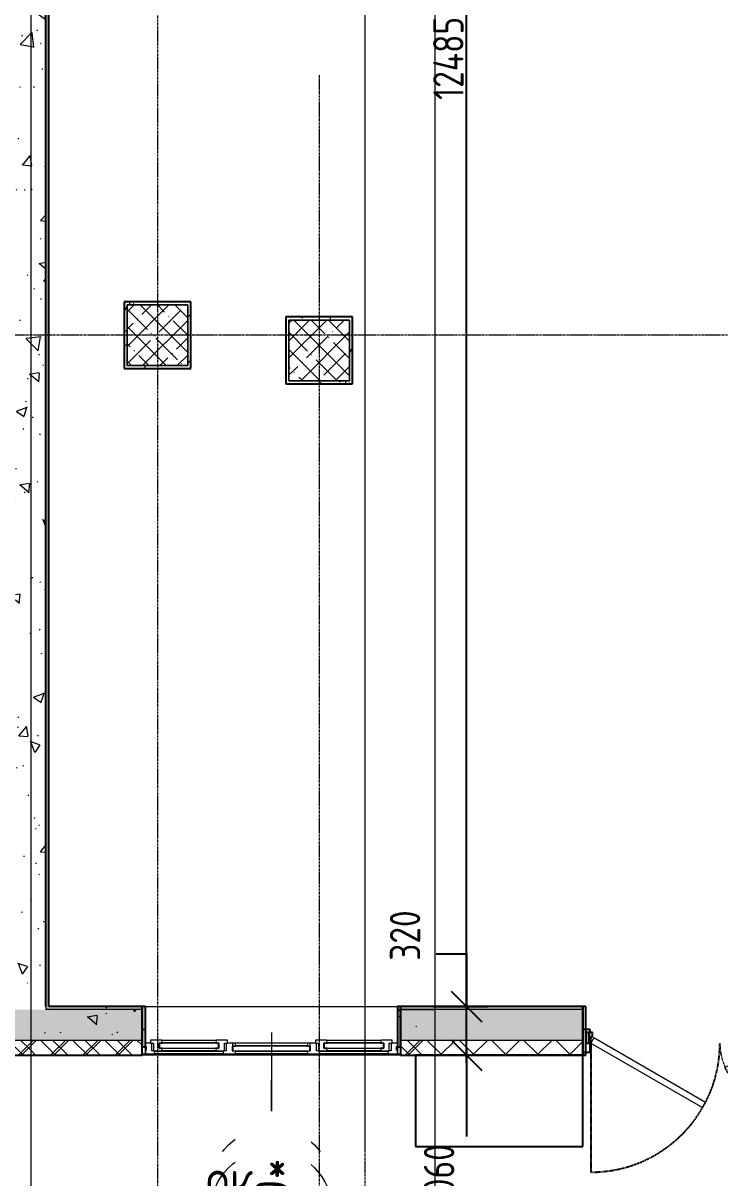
# Model space of a CAD drawing. Header units: millimetres. Extents: x -11854 to 4360091, y -19344 to 4989148.
# Drawn here: x 21793 to 26381, y 1115 to 8717 of the extents above; entities that cross this region are included whole.
import ezdxf

# ---------------------------------------------------------------- set-up
doc = ezdxf.new("R2010")
doc.units = ezdxf.units.MM
doc.linetypes.add('Линия сетки', pattern=[22.225, 12.7, -3.175, 3.175, -3.175])
doc.linetypes.add('Штрих', pattern=[6.35, 3.175, -3.175])
doc.layers.get('0').update_dxf_attribs({"color": 254})
doc.layers.get('Defpoints').update_dxf_attribs({"color": 254})
for name, color, linetype, lineweight in [('A-ANNO-DIMS', 254, 'Continuous', 9), ('A-DETL', 254, 'Continuous', 9), ('A-DOOR', 254, 'Continuous', 9), ('A-DOOR-FRAM', 254, 'Continuous', 18), ('A-GLAZ', 254, 'Continuous', 9), ('A-GLAZ-CWMG', 254, 'Continuous', 9), ('A-GLAZ-IDEN', 254, 'Continuous', 9), ('A-WALL', 254, 'Continuous', 9), ('S-GRID', 254, 'Continuous', 9)]:
    doc.layers.add(name, color=color, linetype=linetype, lineweight=lineweight)
doc.layers.add('кр', color=1, linetype='Continuous')
doc.styles.add('ISOCPEUR', font='isocpeur.ttf', dxfattribs={"width": 0.8, "height": 200})
doc.styles.add('ISOCPEUR_1', font='isocpeur.ttf', dxfattribs={"width": 0.8, "height": 250})
doc.dimstyles.new('2_0_мм_ISOCPEUR', dxfattribs={"dimscale": 304.8, "dimtxt": 199.196235, "dimasz": 0.656168, "dimexe": 0.459318, "dimexo": 0.625, "dimgap": 0.065617, "dimtad": 1, "dimdec": 0, "dimtxsty": 'ISOCPEUR', "dimblk1": 'OBLIQUE', "dimblk2": 'OBLIQUE', "dimsah": 1, "dimcen": 2.5, "dimdle": 0.164042, "dimazin": 3, "dimtfac": 1, "dimtix": 1, "dimtmove": 0, "dimatfit": 3, "dimfxl": 0.787402, "dimfxlon": 1, "dimtvp": 1, "dimarcsym": 2})
doc.dimstyles.new('2_0_мм_ISOCPEUR_1', dxfattribs={"dimscale": 304.8, "dimtxt": 199.196235, "dimasz": 0.656168, "dimexe": 0.459318, "dimexo": 0.625, "dimgap": 0.065617, "dimtad": 1, "dimdec": 0, "dimtxsty": 'ISOCPEUR', "dimblk1": 'OBLIQUE', "dimblk2": 'OBLIQUE', "dimsah": 1, "dimcen": 2.5, "dimdle": 0.164042, "dimazin": 3, "dimtfac": 1, "dimtix": 1, "dimtmove": 1, "dimatfit": 3, "dimfxl": 0.787402, "dimfxlon": 1, "dimtvp": 1, "dimarcsym": 2})
pattern_1 = [(50, (542041.7, 20914.14), (728.7365, -63.7558), [76.2, -838.2]), (355, (542041.7, 20914.14), (-140.9716, 764.2276), [60.96, -670.56]), (100.451, (542102.4, 20908.8), (587.77, 700.46675), [64.76, -712.36]), (46.184, (542041.7, 21117.3), (1084.3162, -168.171), [114.3, -1257.3]), (96.636, (542132, 21103.3), (949.61, 989.7098), [97.14, -1068.54]), (351.184, (542041.7, 21117.3), (949.6206, 989.7012), [91.44, -1005.84]), (21, (542143.3, 21066.54), (606.4579, -409.06057), [76.2, -838.2]), (326, (542143.3, 21066.54), (247.2083, 736.7529), [60.96, -670.56]), (71.451, (542193.8, 21032.46), (853.66825, 327.6855), [64.76, -712.36]), (37.5, (542041.67, 20914.14), (12.35469, 338.22012), [6.706, -655.726, 6.706, -674.014, -673.1]), (37.5, (542041.67, 20914.14), (12.35469, 338.22012), [-1343.152, 6.706, -666.394]), (7.5, (542041.67, 20914.14), (267.27887, 400.72213), [6.706, -381.406, 6.706, -640.486, -256.54]), (7.5, (542041.67, 20914.14), (267.27887, 400.72213), [-1035.304, 6.706, -249.834]), (327.5, (541815.1, 20914.14), (542.36333, -22.91534), [6.706, -247.294, 6.706, -785.774, -1051.56]), (327.5, (541815.1, 20914.14), (542.36333, -22.91534), [-1046.48, 6.706, -1044.854]), (317.5, (541713.5, 20914.14), (592.51696, 101.7071), [6.706, -323.494, 6.706, -519.582, -746.76]), (317.5, (541713.5, 20914.14), (592.51696, 101.7071), [-856.488, 6.706, -740.054])]
pattern_2 = [(45, (542041.67, 20914.14), (-114.049253, 114.049253), []), (45, (542155.72, 20914.14), (-114.049253, 114.049253), [201.613, -40.323, 3.353, -36.97])]
pattern_3 = [(45, (542041.67, 20914.14), (-106.066017, 106.066017), []), (135, (542041.67, 20914.14), (-106.066017, -106.066017), [])]
pattern_4 = [(0, (542041.67, 20914.14), (406.4, 101.6), [33.528, -271.272, 33.528, -271.272, -1625.6]), (0, (542041.67, 20914.14), (406.4, 101.6), [-609.6, 33.528, -576.072, 33.528, -271.272, -711.2]), (0, (542041.67, 20914.14), (406.4, 101.6), [-1524, 33.528, -169.672, 33.528, -474.472]), (120, (542194.07, 20964.94), (-291.188181, 301.152724), [33.528, -271.272, 33.528, -1896.872]), (120, (542194.07, 20964.94), (-291.188181, 301.152724), [-338.328, -271.272, 33.528, -576.072, -1016]), (120, (542194.07, 20964.94), (-291.188181, 301.152724), [-1219.2, 33.528, -271.272, 33.528, -677.672]), (120, (542194.07, 20964.94), (-291.188181, 301.152724), [-1557.528, -169.672, 33.528, -474.472]), (240, (542244.87, 21168.14), (-115.211819, -402.752724), [33.528, -271.272, 33.528, -1896.872]), (240, (542244.87, 21168.14), (-115.211819, -402.752724), [-338.328, -271.272, 33.528, -576.072, -1016]), (240, (542244.87, 21168.14), (-115.211819, -402.752724), [-1219.2, 33.528, -271.272, 33.528, -677.672]), (240, (542244.87, 21168.14), (-115.211819, -402.752724), [-1557.528, -169.672, 33.528, -474.472])]
pattern_5 = [(140, (23409.34, 513535.3), (63.7558, 728.7365), [76.2, -838.2]), (85, (23409.34, 513535.3), (-764.2276, -140.9716), [60.96, -670.56]), (190.451, (23414.65, 513596.05), (-700.46675, 587.77), [64.76, -712.36]), (136.184, (23206.1, 513535.3), (168.171, 1084.3162), [114.3, -1257.3]), (186.636, (23220.2, 513625.7), (-989.7098, 949.61), [97.14, -1068.54]), (81.184, (23206.1, 513535.3), (-989.7012, 949.6206), [91.44, -1005.84]), (111, (23256.94, 513636.9), (409.0606, 606.4579), [76.2, -838.2]), (56, (23256.94, 513636.9), (-736.7529, 247.2083), [60.96, -670.56]), (161.451, (23291, 513687.46), (-327.6855, 853.66825), [64.76, -712.36]), (127.5, (23409.34, 513535.32), (-338.22012, 12.3547), [6.706, -655.726, 6.706, -674.014, -673.1]), (127.5, (23409.34, 513535.32), (-338.22012, 12.3547), [-1343.152, 6.706, -666.394]), (97.5, (23409.34, 513535.32), (-400.72213, 267.27887), [6.706, -381.406, 6.706, -640.486, -256.54]), (97.5, (23409.34, 513535.32), (-400.72213, 267.27887), [-1035.304, 6.706, -249.834]), (57.5, (23409.34, 513308.76), (22.91534, 542.36333), [6.706, -247.294, 6.706, -1837.334]), (57.5, (23409.34, 513308.76), (22.91534, 542.36333), [-260.706, -785.774, 6.706, -1044.854]), (47.5, (23409.34, 513207.16), (-101.7071, 592.51696), [6.706, -323.494, 6.706, -1266.342]), (47.5, (23409.34, 513207.16), (-101.7071, 592.51696), [-336.906, -519.582, 6.706, -740.054])]
pattern_6 = [(135, (23409.34, 513535.32), (-114.049253, -114.049253), []), (135, (23409.34, 513649.37), (-114.049253, -114.049253), [201.612, -40.322, 3.353, -36.97])]
pattern_7 = [(135, (23409.34, 513535.32), (-106.066017, -106.066017), []), (225, (23409.34, 513535.32), (106.066017, -106.066017), [])]
pattern_8 = [(90, (23409.34, 513535.32), (-101.6, 406.4), [33.528, -271.272, 33.528, -271.272, -1625.6]), (90, (23409.34, 513535.32), (-101.6, 406.4), [-609.6, 33.528, -576.072, 33.528, -271.272, -711.2]), (90, (23409.34, 513535.32), (-101.6, 406.4), [-1524, 33.528, -169.672, 33.528, -474.472]), (210, (23358.54, 513687.72), (-301.152724, -291.188181), [33.528, -271.272, 33.528, -1896.872]), (210, (23358.54, 513687.72), (-301.152724, -291.188181), [-338.328, -271.272, 33.528, -576.072, -1016]), (210, (23358.54, 513687.72), (-301.152724, -291.188181), [-1219.2, 33.528, -271.272, 33.528, -677.672]), (210, (23358.54, 513687.72), (-301.152724, -291.188181), [-1557.528, -169.672, 33.528, -474.472]), (330, (23155.34, 513738.52), (402.752724, -115.211819), [33.528, -271.272, 33.528, -1896.872]), (330, (23155.34, 513738.52), (402.752724, -115.211819), [-338.328, -271.272, 33.528, -576.072, -1016]), (330, (23155.34, 513738.52), (402.752724, -115.211819), [-1219.2, 33.528, -271.272, 33.528, -677.672]), (330, (23155.34, 513738.52), (402.752724, -115.211819), [-1557.528, -169.672, 33.528, -474.472])]

# ---------------------------------------------------------------- blocks, each defined once
blk = doc.blocks.new('BIMLIB_Окно_Трехстворчатое_Wintech_СФрамугойСнизу_ГОСТ30674-99 - 1700Х1800-V1-1В')
at = {"layer": 'A-GLAZ'}
for p, q in [((-705, 140), (-725, 140)), ((-705, 95), (-705, 140)), ((-644.8, 140), (-190.9, 140)), ((-193.7, 123.5), (-642, 123.5)), ((-596.8, 121.5), (-238.9, 121.5)), ((-594, 105), (-241.7, 105)), ((-112.5, 140), (362.5, 140)), ((359.7, 123.5), (-109.7, 123.5)), ((-109.7, 87.5), (359.7, 87.5)), ((440.9, 140), (894.8, 140)), ((892, 123.5), (443.7, 123.5)), ((488.9, 121.5), (846.8, 121.5)), ((491.7, 105), (844, 105)), ((975, 140), (955, 140)), ((955, 140), (955, 95)), ((-238.9, 51.5), (-596.8, 51.5)), ((-594, 69), (-241.7, 69)), ((-112.5, 70), (362.5, 70)), ((846.8, 51.5), (488.9, 51.5)), ((491.7, 69), (844, 69))]:
    blk.add_line(p, q, dxfattribs=at)
at = {"layer": 'A-GLAZ', "lineweight": 18}
for p, q in [((-705, 140), (-705, 117)), ((-644.8, 140), (-705, 140)), ((-705, 117), (-699.5, 117)), ((-699.5, 93), (-705, 93)), ((-699.5, 117), (-699.5, 93)), ((-663, 70), (-663, 121.5)), ((-663, 121.5), (-651, 121.5)), ((-596.8, 121.5), (-651, 121.5)), ((-651, 121.5), (-651, 70)), ((-642, 123.5), (-644.8, 140)), ((-642, 121.5), (-642, 123.5)), ((-615, 71), (-615, 103)), ((-615, 103), (-594, 103)), ((-223.2, 103), (-612.5, 103)), ((-612.5, 103), (-612.5, 71)), ((-594, 105), (-596.8, 121.5)), ((-594, 103), (-594, 105)), ((-238.9, 121.5), (-241.7, 105)), ((-241.7, 105), (-241.7, 103)), ((-241.7, 103), (-220.7, 103)), ((-184.7, 121.5), (-238.9, 121.5)), ((-223.2, 71), (-223.2, 103)), ((-220.7, 103), (-220.7, 71)), ((-190.9, 140), (-193.7, 123.5)), ((-193.7, 123.5), (-193.7, 121.5)), ((-112.5, 140), (-190.9, 140)), ((-184.7, 70), (-184.7, 121.5)), ((-184.7, 121.5), (-172.7, 121.5)), ((-172.7, 121.5), (-172.7, 70)), ((-109.7, 89.5), (-130.7, 89.5)), ((-130.7, 89.5), (-130.7, 70)), ((378.2, 121.5), (-128.2, 121.5)), ((-128.2, 121.5), (-128.2, 89.5)), ((-128.2, 89.5), (378.2, 89.5)), ((-109.7, 123.5), (-112.5, 140)), ((-112.5, 70), (-109.7, 87.5)), ((-109.7, 121.5), (-109.7, 123.5)), ((-109.7, 87.5), (-109.7, 89.5)), ((362.5, 140), (359.7, 123.5)), ((359.7, 123.5), (359.7, 121.5)), ((359.7, 89.5), (359.7, 87.5)), ((380.7, 89.5), (359.7, 89.5)), ((359.7, 87.5), (362.5, 70)), ((440.9, 140), (362.5, 140)), ((378.2, 89.5), (378.2, 121.5)), ((380.7, 70), (380.7, 89.5)), ((422.7, 70), (422.7, 121.5)), ((422.7, 121.5), (434.7, 121.5)), ((488.9, 121.5), (434.7, 121.5)), ((434.7, 121.5), (434.7, 70)), ((443.7, 123.5), (440.9, 140)), ((443.7, 121.5), (443.7, 123.5)), ((470.7, 71), (470.7, 103)), ((470.7, 103), (491.7, 103)), ((862.5, 103), (473.2, 103)), ((473.2, 103), (473.2, 71)), ((491.7, 105), (488.9, 121.5)), ((491.7, 103), (491.7, 105)), ((846.8, 121.5), (844, 105)), ((844, 105), (844, 103)), ((844, 103), (865, 103)), ((901, 121.5), (846.8, 121.5)), ((862.5, 71), (862.5, 103)), ((865, 103), (865, 71)), ((894.8, 140), (892, 123.5)), ((892, 123.5), (892, 121.5)), ((955, 140), (894.8, 140)), ((901, 70), (901, 121.5)), ((901, 121.5), (913, 121.5)), ((913, 121.5), (913, 70)), ((949.5, 93), (949.5, 117)), ((949.5, 117), (955, 117)), ((955, 93), (949.5, 93)), ((955, 117), (955, 140)), ((-705, 70), (-671, 70)), ((-671, 70), (-671, 51.5)), ((-651, 70), (-671, 70)), ((-671, 51.5), (-596.8, 51.5)), ((-594, 71), (-615, 71)), ((-612.5, 71), (-223.2, 71)), ((-596.8, 51.5), (-594, 69)), ((-594, 69), (-594, 71)), ((-220.7, 71), (-241.7, 71)), ((-241.7, 71), (-241.7, 69)), ((-241.7, 69), (-238.9, 51.5)), ((-238.9, 51.5), (-164.7, 51.5)), ((-164.7, 70), (-184.7, 70)), ((-164.7, 51.5), (-164.7, 70)), ((-164.7, 70), (-130.7, 70)), ((-130.7, 70), (-112.5, 70)), ((362.5, 70), (380.7, 70)), ((380.7, 70), (414.7, 70)), ((414.7, 70), (414.7, 51.5)), ((434.7, 70), (414.7, 70)), ((414.7, 51.5), (488.9, 51.5)), ((491.7, 71), (470.7, 71)), ((473.2, 71), (862.5, 71)), ((488.9, 51.5), (491.7, 69)), ((491.7, 69), (491.7, 71)), ((865, 71), (844, 71)), ((844, 71), (844, 69)), ((844, 69), (846.8, 51.5)), ((846.8, 51.5), (921, 51.5)), ((921, 70), (901, 70)), ((921, 51.5), (921, 70)), ((921, 70), (955, 70))]:
    blk.add_line(p, q, dxfattribs=at)
at = {"layer": 'A-GLAZ', "lineweight": 25}
for p, q in [((-615, 103), (-615, 71)), ((-612.5, 103), (-615, 103)), ((-612.5, 71), (-612.5, 103)), ((-220.7, 103), (-223.2, 103)), ((-223.2, 103), (-223.2, 71)), ((-220.7, 71), (-220.7, 103)), ((-128.2, 121.5), (-130.7, 121.5)), ((-130.7, 121.5), (-130.7, 89.5)), ((-130.7, 89.5), (-128.2, 89.5)), ((-128.2, 89.5), (-128.2, 121.5)), ((378.2, 121.5), (378.2, 89.5)), ((380.7, 121.5), (378.2, 121.5)), ((378.2, 89.5), (380.7, 89.5)), ((380.7, 89.5), (380.7, 121.5)), ((470.7, 103), (470.7, 71)), ((473.2, 103), (470.7, 103)), ((473.2, 71), (473.2, 103)), ((865, 103), (862.5, 103)), ((862.5, 103), (862.5, 71)), ((865, 71), (865, 103)), ((-615, 71), (-612.5, 71)), ((-223.2, 71), (-220.7, 71)), ((470.7, 71), (473.2, 71)), ((862.5, 71), (865, 71))]:
    blk.add_line(p, q, dxfattribs=at)
blk = doc.blocks.new('Дверь_Двупольная_внутренняя ПВХ профиль - Дверной блок наружный металлический остекленный ДНМО 22х13 Л _ДЛЯ ВИТРАЖА_-7420208-1В')
at = {"layer": 'A-DOOR', "linetype": 'Штрих'}
for p, q in [((618, 865), (618, 15)), ((-618, 405), (-618, 15))]:
    blk.add_line(p, q, dxfattribs=at)
at = {"layer": 'A-DOOR'}
for p, q in [((620, 865), (618, 865)), ((-620, 405), (-618, 405)), ((-650, 15), (-630, 15)), ((-650, -55), (-650, 15)), ((-630, 15), (-630, -55)), ((-618, 15), (-620, 15)), ((618, 15), (620, 15)), ((650, 15), (630, 15)), ((630, 15), (630, -55)), ((650, -55), (650, 15)), ((-630, -55), (-650, -55)), ((630, -55), (650, -55))]:
    blk.add_line(p, q, dxfattribs=at)
at = {"layer": 'A-DOOR', "linetype": 'Штрих', "lineweight": 18}
for p, q in [((620, 15), (620, 865)), ((-620, 15), (-620, 405))]:
    blk.add_line(p, q, dxfattribs=at)
at = {"layer": 'A-DOOR', "lineweight": 18}
for p, q in [((-116.1, 440), (-136.1, 405.4)), ((-136.1, 405.4), (600, -19.6)), ((620, 15), (-116.1, 440)), ((-620, 15), (-282.3, 210)), ((-262.3, 175.4), (-600, -19.6)), ((-282.3, 210), (-262.3, 175.4)), ((-600, -19.6), (-620, 15)), ((600, -19.6), (620, 15))]:
    blk.add_line(p, q, dxfattribs=at)
at = {"layer": 'A-DOOR', "linetype": 'Штрих'}
for centre, radius, start, end in [((620, 15), 850, 90, 180), ((-620, 15), 390, 360, 90)]:
    blk.add_arc(centre, radius, start, end, dxfattribs=at)
at = {"layer": 'A-DOOR-FRAM'}
for p, q in [((-630, 15), (-620, 15)), ((-630, -55), (-630, 15)), ((-620, 15), (-620, -25)), ((630, 15), (620, 15)), ((620, 15), (620, -25)), ((630, -55), (630, 15)), ((-610, -55), (-630, -55)), ((-620, -25), (-610, -25)), ((-610, -25), (-610, -55)), ((620, -25), (610, -25)), ((610, -25), (610, -55)), ((610, -55), (630, -55))]:
    blk.add_line(p, q, dxfattribs=at)
blk = doc.blocks.new('Прямоугольный импост - 50 x 150 мм-7420236-1В')
at = {"layer": 'A-GLAZ-CWMG', "lineweight": 25}
for p, q in [((0, 75), (-50, 75)), ((-50, 75), (-50, 15)), ((0, -75), (0, 75)), ((-50, -55), (-50, -75)), ((-50, -75), (0, -75))]:
    blk.add_line(p, q, dxfattribs=at)
blk = doc.blocks.new('_Oblique')
at = {"color": 0, "linetype": 'ByBlock', "lineweight": -2}
blk.add_line((-0.5, -0.5), (0.5, 0.5), dxfattribs=at)
blk = doc.blocks.new('*D861')
at = {"layer": 'A-ANNO-DIMS', "color": 0, "lineweight": -2, "transparency": 16777216}
for p, q in [((24492.1, 1922.4), (24853, 1922.4)), ((24713, 1972.4), (24713, 1386.6)), ((24713, -187.6), (24713, 930.6)), ((24492.1, -137.6), (24853, -137.6))]:
    blk.add_line(p, q, dxfattribs=at)
at = {"layer": 'Defpoints', "color": 0, "transparency": 16777216}
for p in [(24473, 1922.4), (24713, 1922.4), (24473, -137.6)]:
    blk.add_point(p, dxfattribs=at)
at = {"layer": 'A-ANNO-DIMS', "color": 0, "lineweight": -2, "transparency": 16777216, "xscale": 200, "yscale": 200, "zscale": 200}
for p, rotation in [((24713, 1922.4), 90), ((24713, -137.6), 270)]:
    blk.add_blockref('_Oblique', p, dxfattribs=dict(at, rotation=rotation))
at = {"layer": 'A-ANNO-DIMS', "color": 0, "transparency": 16777216, "insert": (24431.7, 891.9), "char_height": 200, "width": 533.233, "attachment_point": 1, "rotation": 90, "line_spacing_factor": 1.149209, "style": 'ISOCPEUR'}
blk.add_mtext('\\A1;2060', dxfattribs=at)
blk = doc.blocks.new('*D862')
at = {"layer": 'A-ANNO-DIMS', "color": 0, "lineweight": -2, "transparency": 16777216}
for p, q in [((24513, 2590.8), (24713, 2590.8)), ((24713, 2590.8), (24713, 2242.4)), ((24713, 1872.4), (24713, 2292.4)), ((24492.1, 2242.4), (24853, 2242.4)), ((24492.1, 1922.4), (24853, 1922.4))]:
    blk.add_line(p, q, dxfattribs=at)
at = {"layer": 'Defpoints', "color": 0, "transparency": 16777216}
for p in [(24473, 2242.4), (24713, 2242.4), (24473, 1922.4)]:
    blk.add_point(p, dxfattribs=at)
at = {"layer": 'A-ANNO-DIMS', "color": 0, "lineweight": -2, "transparency": 16777216, "xscale": 200, "yscale": 200, "zscale": 200}
for p, rotation in [((24713, 2242.4), 90), ((24713, 1922.4), 270)]:
    blk.add_blockref('_Oblique', p, dxfattribs=dict(at, rotation=rotation))
at = {"layer": 'A-ANNO-DIMS', "color": 0, "transparency": 16777216, "insert": (24207.7, 2544.2), "char_height": 200, "width": 399.925, "attachment_point": 1, "rotation": 90, "line_spacing_factor": 1.149209, "style": 'ISOCPEUR'}
blk.add_mtext('\\A1;320', dxfattribs=at)
blk = doc.blocks.new('*D863')
at = {"layer": 'A-ANNO-DIMS', "color": 0, "lineweight": -2, "transparency": 16777216}
for p, q in [((24713, 2192.4), (24713, 14777.4)), ((24492.1, 14727.4), (24853, 14727.4)), ((24492.1, 2242.4), (24853, 2242.4))]:
    blk.add_line(p, q, dxfattribs=at)
at = {"layer": 'Defpoints', "color": 0, "transparency": 16777216}
for p in [(24473, 14727.4), (24713, 14727.4), (24473, 2242.4)]:
    blk.add_point(p, dxfattribs=at)
at = {"layer": 'A-ANNO-DIMS', "color": 0, "lineweight": -2, "transparency": 16777216, "xscale": 200, "yscale": 200, "zscale": 200}
for p, rotation in [((24713, 14727.4), 90), ((24713, 2242.4), 270)]:
    blk.add_blockref('_Oblique', p, dxfattribs=dict(at, rotation=rotation))
at = {"layer": 'A-ANNO-DIMS', "color": 0, "transparency": 16777216, "insert": (24593, 8484.9), "char_height": 200, "width": 648.154, "attachment_point": 5, "rotation": 90, "style": 'ISOCPEUR'}
blk.add_mtext('\\A1;12485', dxfattribs=at)
blk = doc.blocks.new('Марка окна - Марка окна-2857-1В')
at = {"layer": 'A-GLAZ-IDEN'}
blk.add_circle((0, 0), 4.001, dxfattribs=at)
blk = doc.blocks.new('BIMLIB_Окно_Трехстворчатое_Wintech_СФрамугойСнизу_ГОСТ30674-99 - 1700Х1800-7434254-1Г')
at = {"layer": 'A-GLAZ'}
for p, q in [((-705, 140), (-725, 140)), ((-705, 95), (-705, 140)), ((-644.8, 140), (-190.9, 140)), ((-193.7, 123.5), (-642, 123.5)), ((-596.8, 121.5), (-238.9, 121.5)), ((-594, 105), (-241.7, 105)), ((-112.5, 140), (362.5, 140)), ((359.7, 123.5), (-109.7, 123.5)), ((-109.7, 87.5), (359.7, 87.5)), ((440.9, 140), (894.8, 140)), ((892, 123.5), (443.7, 123.5)), ((488.9, 121.5), (846.8, 121.5)), ((491.7, 105), (844, 105)), ((975, 140), (955, 140)), ((955, 140), (955, 95)), ((-238.9, 51.5), (-596.8, 51.5)), ((-594, 69), (-241.7, 69)), ((-112.5, 70), (362.5, 70)), ((846.8, 51.5), (488.9, 51.5)), ((491.7, 69), (844, 69))]:
    blk.add_line(p, q, dxfattribs=at)
at = {"layer": 'A-GLAZ', "lineweight": 18}
for p, q in [((-705, 140), (-705, 117)), ((-644.8, 140), (-705, 140)), ((-705, 117), (-699.5, 117)), ((-699.5, 93), (-705, 93)), ((-699.5, 117), (-699.5, 93)), ((-663, 70), (-663, 121.5)), ((-663, 121.5), (-651, 121.5)), ((-596.8, 121.5), (-651, 121.5)), ((-651, 121.5), (-651, 70)), ((-642, 123.5), (-644.8, 140)), ((-642, 121.5), (-642, 123.5)), ((-615, 71), (-615, 103)), ((-615, 103), (-594, 103)), ((-223.2, 103), (-612.5, 103)), ((-612.5, 103), (-612.5, 71)), ((-594, 105), (-596.8, 121.5)), ((-594, 103), (-594, 105)), ((-238.9, 121.5), (-241.7, 105)), ((-241.7, 105), (-241.7, 103)), ((-241.7, 103), (-220.7, 103)), ((-184.7, 121.5), (-238.9, 121.5)), ((-223.2, 71), (-223.2, 103)), ((-220.7, 103), (-220.7, 71)), ((-190.9, 140), (-193.7, 123.5)), ((-193.7, 123.5), (-193.7, 121.5)), ((-112.5, 140), (-190.9, 140)), ((-184.7, 70), (-184.7, 121.5)), ((-184.7, 121.5), (-172.7, 121.5)), ((-172.7, 121.5), (-172.7, 70)), ((-109.7, 89.5), (-130.7, 89.5)), ((-130.7, 89.5), (-130.7, 70)), ((378.2, 121.5), (-128.2, 121.5)), ((-128.2, 121.5), (-128.2, 89.5)), ((-128.2, 89.5), (378.2, 89.5)), ((-109.7, 123.5), (-112.5, 140)), ((-112.5, 70), (-109.7, 87.5)), ((-109.7, 121.5), (-109.7, 123.5)), ((-109.7, 87.5), (-109.7, 89.5)), ((362.5, 140), (359.7, 123.5)), ((359.7, 123.5), (359.7, 121.5)), ((359.7, 89.5), (359.7, 87.5)), ((380.7, 89.5), (359.7, 89.5)), ((359.7, 87.5), (362.5, 70)), ((440.9, 140), (362.5, 140)), ((378.2, 89.5), (378.2, 121.5)), ((380.7, 70), (380.7, 89.5)), ((422.7, 70), (422.7, 121.5)), ((422.7, 121.5), (434.7, 121.5)), ((488.9, 121.5), (434.7, 121.5)), ((434.7, 121.5), (434.7, 70)), ((443.7, 123.5), (440.9, 140)), ((443.7, 121.5), (443.7, 123.5)), ((470.7, 71), (470.7, 103)), ((470.7, 103), (491.7, 103)), ((862.5, 103), (473.2, 103)), ((473.2, 103), (473.2, 71)), ((491.7, 105), (488.9, 121.5)), ((491.7, 103), (491.7, 105)), ((846.8, 121.5), (844, 105)), ((844, 105), (844, 103)), ((844, 103), (865, 103)), ((901, 121.5), (846.8, 121.5)), ((862.5, 71), (862.5, 103)), ((865, 103), (865, 71)), ((894.8, 140), (892, 123.5)), ((892, 123.5), (892, 121.5)), ((955, 140), (894.8, 140)), ((901, 70), (901, 121.5)), ((901, 121.5), (913, 121.5)), ((913, 121.5), (913, 70)), ((949.5, 93), (949.5, 117)), ((949.5, 117), (955, 117)), ((955, 93), (949.5, 93)), ((955, 117), (955, 140)), ((-705, 70), (-671, 70)), ((-671, 70), (-671, 51.5)), ((-651, 70), (-671, 70)), ((-671, 51.5), (-596.8, 51.5)), ((-594, 71), (-615, 71)), ((-612.5, 71), (-223.2, 71)), ((-596.8, 51.5), (-594, 69)), ((-594, 69), (-594, 71)), ((-220.7, 71), (-241.7, 71)), ((-241.7, 71), (-241.7, 69)), ((-241.7, 69), (-238.9, 51.5)), ((-238.9, 51.5), (-164.7, 51.5)), ((-164.7, 70), (-184.7, 70)), ((-164.7, 51.5), (-164.7, 70)), ((-164.7, 70), (-130.7, 70)), ((-130.7, 70), (-112.5, 70)), ((362.5, 70), (380.7, 70)), ((380.7, 70), (414.7, 70)), ((414.7, 70), (414.7, 51.5)), ((434.7, 70), (414.7, 70)), ((414.7, 51.5), (488.9, 51.5)), ((491.7, 71), (470.7, 71)), ((473.2, 71), (862.5, 71)), ((488.9, 51.5), (491.7, 69)), ((491.7, 69), (491.7, 71)), ((865, 71), (844, 71)), ((844, 71), (844, 69)), ((844, 69), (846.8, 51.5)), ((846.8, 51.5), (921, 51.5)), ((921, 70), (901, 70)), ((921, 51.5), (921, 70)), ((921, 70), (955, 70))]:
    blk.add_line(p, q, dxfattribs=at)
at = {"layer": 'A-GLAZ', "lineweight": 25}
for p, q in [((-615, 103), (-615, 71)), ((-612.5, 103), (-615, 103)), ((-612.5, 71), (-612.5, 103)), ((-220.7, 103), (-223.2, 103)), ((-223.2, 103), (-223.2, 71)), ((-220.7, 71), (-220.7, 103)), ((-128.2, 121.5), (-130.7, 121.5)), ((-130.7, 121.5), (-130.7, 89.5)), ((-130.7, 89.5), (-128.2, 89.5)), ((-128.2, 89.5), (-128.2, 121.5)), ((378.2, 121.5), (378.2, 89.5)), ((380.7, 121.5), (378.2, 121.5)), ((378.2, 89.5), (380.7, 89.5)), ((380.7, 89.5), (380.7, 121.5)), ((470.7, 103), (470.7, 71)), ((473.2, 103), (470.7, 103)), ((473.2, 71), (473.2, 103)), ((865, 103), (862.5, 103)), ((862.5, 103), (862.5, 71)), ((865, 71), (865, 103)), ((-615, 71), (-612.5, 71)), ((-223.2, 71), (-220.7, 71)), ((470.7, 71), (473.2, 71)), ((862.5, 71), (865, 71))]:
    blk.add_line(p, q, dxfattribs=at)
blk = doc.blocks.new('Марка окна - Марка окна-2857-1Г')
at = {"layer": 'A-GLAZ-IDEN'}
blk.add_circle((0, 0), 4.001, dxfattribs=at)

msp = doc.modelspace()

# ---------------------------------------------------------------- hatches: boundary and pattern name
at = {"layer": 'A-WALL'}
h = msp.add_hatch(dxfattribs=at)
h.set_pattern_fill('FP_1', color=8, style=0, pattern_type=2)
h.set_pattern_definition(pattern_1)
h.paths.add_polyline_path([(21842.6, 2222.4), (21942.6, 2222.4), (21942.6, 14747.4), (21742.6, 14747.4), (21742.6, 2222.4)])
h = msp.add_hatch(dxfattribs=at)
h.set_pattern_fill('FP_2', color=8, angle=90, style=0, pattern_type=2)
h.set_pattern_definition(pattern_5)
h.paths.add_polyline_path([(21942.6, 14747.4), (21742.6, 14747.4), (21742.6, 2222.4), (21942.6, 2222.4), (21942.6, 14727.4)])
h = msp.add_hatch(dxfattribs=at)
h.set_pattern_fill('FP_5', color=8, style=0, pattern_type=2)
h.set_pattern_definition(pattern_4)
h.paths.add_polyline_path([(21962.6, 2242.4), (21962.6, 14727.4), (21942.6, 14727.4), (21942.6, 2242.4)])
h = msp.add_hatch(dxfattribs=at)
h.set_pattern_fill('FP_4', color=8, angle=90, style=0, pattern_type=2)
h.set_pattern_definition(pattern_8)
h.paths.add_polyline_path([(21962.6, 14727.4), (21942.6, 14727.4), (21942.6, 2242.4), (21962.6, 2242.4), (21962.6, 12896.6)])
h = msp.add_hatch(dxfattribs=at)
h.set_pattern_fill('FP_5', color=8, style=0, pattern_type=2)
h.set_pattern_definition(pattern_4)
h.paths.add_polyline_path([(22457.6, 6442.4), (22477.6, 6442.4), (22477.6, 6882.4), (22457.6, 6882.4)])
h = msp.add_hatch(dxfattribs=at)
h.set_pattern_fill('FP_4', color=8, angle=90, style=0, pattern_type=2)
h.set_pattern_definition(pattern_8)
h.paths.add_polyline_path([(22477.6, 6442.4), (22477.6, 6882.4), (22457.6, 6882.4), (22457.6, 6442.4)])
h = msp.add_hatch(dxfattribs=at)
h.set_pattern_fill('FP_5', color=8, style=0, pattern_type=2)
h.set_pattern_definition(pattern_4)
h.paths.add_polyline_path([(22877.6, 6862.4), (22877.6, 6882.4), (22477.6, 6882.4), (22477.6, 6862.4)])
h = msp.add_hatch(dxfattribs=at)
h.set_pattern_fill('FP_4', color=8, angle=90, style=0, pattern_type=2)
h.set_pattern_definition(pattern_8)
h.paths.add_polyline_path([(22877.6, 6862.4), (22877.6, 6882.4), (22477.6, 6882.4), (22477.6, 6862.4), (22636.9, 6862.4)])
h = msp.add_hatch(dxfattribs=at)
h.set_pattern_fill('FP_2', color=8, style=0, pattern_type=2)
h.set_pattern_definition(pattern_2)
h.paths.add_polyline_path([(22877.6, 6462.4), (22877.6, 6862.4), (22477.6, 6862.4), (22477.6, 6462.4)])
h = msp.add_hatch(dxfattribs=at)
h.set_pattern_fill('FP_1', color=8, angle=90, style=0, pattern_type=2)
h.set_pattern_definition(pattern_6)
h.paths.add_polyline_path([(22877.6, 6862.4), (22477.6, 6862.4), (22477.6, 6462.4), (22877.6, 6462.4)])
h = msp.add_hatch(dxfattribs=at)
h.set_pattern_fill('FP_5', color=8, style=0, pattern_type=2)
h.set_pattern_definition(pattern_4)
h.paths.add_polyline_path([(22877.6, 6462.4), (22897.6, 6462.4), (22897.6, 6882.4), (22877.6, 6882.4), (22877.6, 6862.4)])
h = msp.add_hatch(dxfattribs=at)
h.set_pattern_fill('FP_4', color=8, angle=90, style=0, pattern_type=2)
h.set_pattern_definition(pattern_8)
h.paths.add_polyline_path([(22897.6, 6882.4), (22877.6, 6882.4), (22877.6, 6462.4), (22897.6, 6462.4)])
h = msp.add_hatch(dxfattribs=at)
h.set_pattern_fill('FP_5', color=8, style=0, pattern_type=2)
h.set_pattern_definition(pattern_4)
h.paths.add_polyline_path([(23542.6, 6342.4), (23542.6, 6782.4), (23522.6, 6782.4), (23522.6, 6342.4)])
h = msp.add_hatch(dxfattribs=at)
h.set_pattern_fill('FP_4', color=8, angle=90, style=0, pattern_type=2)
h.set_pattern_definition(pattern_8)
h.paths.add_polyline_path([(23542.6, 6362.4), (23542.6, 6782.4), (23522.6, 6782.4), (23522.6, 6342.4), (23542.6, 6342.4)])
h = msp.add_hatch(dxfattribs=at)
h.set_pattern_fill('FP_5', color=8, style=0, pattern_type=2)
h.set_pattern_definition(pattern_4)
h.paths.add_polyline_path([(23942.6, 6762.4), (23942.6, 6782.4), (23542.6, 6782.4), (23542.6, 6762.4), (23770.1, 6762.4)])
h = msp.add_hatch(dxfattribs=at)
h.set_pattern_fill('FP_4', color=8, angle=90, style=0, pattern_type=2)
h.set_pattern_definition(pattern_8)
h.paths.add_polyline_path([(23942.6, 6762.4), (23942.6, 6782.4), (23542.6, 6782.4), (23542.6, 6762.4)])
h = msp.add_hatch(dxfattribs=at)
h.set_pattern_fill('FP_5', color=8, style=0, pattern_type=2)
h.set_pattern_definition(pattern_4)
h.paths.add_polyline_path([(23942.6, 6362.4), (23962.6, 6362.4), (23962.6, 6782.4), (23942.6, 6782.4), (23942.6, 6762.4)])
h = msp.add_hatch(dxfattribs=at)
h.set_pattern_fill('FP_2', color=8, style=0, pattern_type=2)
h.set_pattern_definition(pattern_2)
h.paths.add_polyline_path([(23942.6, 6362.4), (23942.6, 6762.4), (23542.6, 6762.4), (23542.6, 6362.4), (23770.1, 6362.4)])
h = msp.add_hatch(dxfattribs=at)
h.set_pattern_fill('FP_1', color=8, angle=90, style=0, pattern_type=2)
h.set_pattern_definition(pattern_6)
h.paths.add_polyline_path([(23942.6, 6762.4), (23542.6, 6762.4), (23542.6, 6362.4), (23942.6, 6362.4)])
h = msp.add_hatch(dxfattribs=at)
h.set_pattern_fill('FP_4', color=8, angle=90, style=0, pattern_type=2)
h.set_pattern_definition(pattern_8)
h.paths.add_polyline_path([(22897.6, 6462.4), (22477.6, 6462.4), (22477.6, 6442.4), (22897.6, 6442.4)])
h = msp.add_hatch(dxfattribs=at)
h.set_pattern_fill('FP_5', color=8, style=0, pattern_type=2)
h.set_pattern_definition(pattern_4)
h.paths.add_polyline_path([(23542.6, 6342.4), (23962.6, 6342.4), (23962.6, 6362.4), (23542.6, 6362.4)])
h = msp.add_hatch(dxfattribs=at)
h.set_pattern_fill('FP_4', color=8, angle=90, style=0, pattern_type=2)
h.set_pattern_definition(pattern_8)
h.paths.add_polyline_path([(23962.6, 6362.4), (23542.6, 6362.4), (23542.6, 6342.4), (23962.6, 6342.4)])
h = msp.add_hatch(dxfattribs=at)
h.set_pattern_fill('FP_2', color=8, angle=90, style=0, pattern_type=2)
h.set_pattern_definition(pattern_5)
h.paths.add_polyline_path([(21842.6, 2222.4), (20327.6, 2222.4), (20327.6, 2022.4), (21842.6, 2022.4)])
h.paths.add_polyline_path([(19027.6, 2022.4), (19027.6, 2222.4), (17677.6, 2222.4), (17677.6, 2022.4)])
h.paths.add_polyline_path([(15527.6, 2222.4), (14327.6, 2222.4), (14327.6, 2022.4), (15527.6, 2022.4)])
h.paths.add_polyline_path([(12627.6, 2222.4), (11427.6, 2222.4), (11427.6, 2022.4), (12627.6, 2022.4), (12627.6, 2159)])
h.paths.add_polyline_path([(9727.6, 2022.4), (9727.6, 2222.4), (8527.6, 2222.4), (8527.6, 2022.4), (9649.7, 2022.4)])
h.paths.add_polyline_path([(6377.6, 2222.4), (5177.6, 2222.4), (5177.6, 2022.4), (6377.6, 2022.4)])
h.paths.add_polyline_path([(3477.6, 2222.4), (2477.6, 2222.4), (2477.6, 2022.4), (3477.6, 2022.4), (3477.6, 2159)])
h = msp.add_hatch(dxfattribs=at)
h.set_pattern_fill('FP_1', color=8, style=0, pattern_type=2)
h.set_pattern_definition(pattern_1)
h.paths.add_polyline_path([(20365.5, 2022.4), (21842.6, 2022.4), (21842.6, 2222.4), (20365.5, 2222.4), (20365.5, 2027.9)])
h = msp.add_hatch(dxfattribs=at)
h.set_pattern_fill('FP_1', color=8, style=0, pattern_type=2)
h.set_pattern_definition(pattern_1)
h.paths.add_polyline_path([(47176.3, 2022.4), (48702.6, 2022.4), (48702.6, 2222.4), (47176.3, 2222.4)])
h.paths.add_polyline_path([(43948, 2022.4), (45026.3, 2022.4), (45026.3, 2222.4), (43827.6, 2222.4), (43827.6, 2022.4)])
h.paths.add_polyline_path([(42113.6, 2022.4), (42127.6, 2022.4), (42127.6, 2222.4), (40927.6, 2222.4), (40927.6, 2022.4)])
h.paths.add_polyline_path([(38777.6, 2022.4), (38777.6, 2222.4), (37577.6, 2222.4), (37577.6, 2022.4), (38444.9, 2022.4)])
h.paths.add_polyline_path([(35693.4, 2022.4), (35877.6, 2022.4), (35877.6, 2222.4), (34677.5, 2222.4), (34677.5, 2022.4), (34776.2, 2022.4)])
h.paths.add_polyline_path([(32527.5, 2022.4), (32527.5, 2222.4), (30527.5, 2222.4), (30527.5, 2022.4), (31107.5, 2022.4)])
h.paths.add_polyline_path([(28814.5, 2022.4), (28827.5, 2022.4), (28827.5, 2222.4), (27627.5, 2222.4), (27627.5, 2022.4), (28356, 2022.4)])
h.paths.add_polyline_path([(22394.3, 2022.4), (22577.5, 2022.4), (22577.5, 2222.4), (21842.6, 2222.4), (21842.6, 2022.4), (21935.7, 2022.4)])
h.paths.add_polyline_path([(25477.5, 2022.4), (25477.5, 2222.4), (24277.5, 2222.4), (24277.5, 2022.4), (24687.2, 2022.4)])
h = msp.add_hatch(dxfattribs=at)
h.set_pattern_fill('FP_2', color=8, angle=90, style=0, pattern_type=2)
h.set_pattern_definition(pattern_5)
h.paths.add_polyline_path([(24504.3, 2060.2), (24504.3, 2222.4), (24277.5, 2222.4), (24277.5, 2022.4), (24504.3, 2022.4)])
h.paths.add_polyline_path([(22577.5, 2222.4), (21842.6, 2222.4), (21842.6, 2022.4), (22577.5, 2022.4)])
h = msp.add_hatch(dxfattribs=at)
h.set_pattern_fill('FP_5', color=8, style=0, pattern_type=2)
h.set_pattern_definition(pattern_4)
h.paths.add_polyline_path([(31572.6, 2222.4), (31572.6, 2242.4), (30527.5, 2242.4), (30527.5, 2222.4), (31107.5, 2222.4)])
h.paths.add_polyline_path([(28356, 2222.4), (28827.5, 2222.4), (28827.5, 2242.4), (27627.5, 2242.4), (27627.5, 2222.4)])
h.paths.add_polyline_path([(24277.5, 2222.4), (25477.5, 2222.4), (25477.5, 2242.4), (24277.5, 2242.4)])
h.paths.add_polyline_path([(22577.5, 2222.4), (22577.5, 2242.4), (21942.6, 2242.4), (21942.6, 2222.4), (22394.3, 2222.4)])
h = msp.add_hatch(dxfattribs=at)
h.set_pattern_fill('FP_4', color=8, angle=90, style=0, pattern_type=2)
h.set_pattern_definition(pattern_8)
h.paths.add_polyline_path([(24504.3, 2226.2), (24504.3, 2242.4), (24277.5, 2242.4), (24277.5, 2222.4), (24504.3, 2222.4)])
h.paths.add_polyline_path([(22577.5, 2242.4), (21942.6, 2242.4), (21942.6, 2222.4), (22577.5, 2222.4)])
h = msp.add_hatch(dxfattribs=at)
h.set_pattern_fill('FP_4', color=8, angle=90, style=0, pattern_type=2)
h.set_pattern_definition(pattern_8)
h.paths.add_polyline_path([(22597.5, 1977.4), (22597.5, 2242.4), (22577.5, 2242.4), (22577.5, 1977.4)])
h = msp.add_hatch(dxfattribs=at)
h.set_pattern_fill('FP_5', color=8, style=0, pattern_type=2)
h.set_pattern_definition(pattern_4)
h.paths.add_polyline_path([(24277.5, 1977.4), (24277.5, 2242.4), (24257.5, 2242.4), (24257.5, 1977.4)])
h = msp.add_hatch(dxfattribs=at)
h.set_pattern_fill('FP_4', color=8, angle=90, style=0, pattern_type=2)
h.set_pattern_definition(pattern_8)
h.paths.add_polyline_path([(24277.5, 2242.4), (24257.5, 2242.4), (24257.5, 1977.4), (24277.5, 1977.4), (24277.5, 2159)])
h = msp.add_hatch(dxfattribs=at)
h.set_pattern_fill('FP_5', color=8, style=0, pattern_type=2)
h.set_pattern_definition(pattern_4)
h.paths.add_polyline_path([(25477.5, 1922.4), (25497.5, 1922.4), (25497.5, 2242.4), (25477.5, 2242.4)])
h = msp.add_hatch(dxfattribs=at)
h.set_pattern_fill('FP_3', color=8, angle=90, style=0, pattern_type=2)
h.set_pattern_definition(pattern_7)
h.paths.add_polyline_path([(21842.6, 2022.4), (20327.6, 2022.4), (20327.6, 1922.4), (21842.6, 1922.4)])
h.paths.add_polyline_path([(19027.6, 2022.4), (17677.6, 2022.4), (17677.6, 1922.4), (19027.6, 1922.4), (19027.6, 1992.4)])
h.paths.add_polyline_path([(15527.6, 2022.4), (14327.6, 2022.4), (14327.6, 1922.4), (15527.6, 1922.4)])
h.paths.add_polyline_path([(12627.6, 2022.4), (11427.6, 2022.4), (11427.6, 1922.4), (12627.6, 1922.4), (12627.6, 1980)])
h.paths.add_polyline_path([(9727.6, 1980), (9727.6, 2022.4), (8527.6, 2022.4), (8527.6, 1922.4), (9727.6, 1922.4)])
h.paths.add_polyline_path([(6377.6, 1922.4), (6377.6, 2022.4), (5177.6, 2022.4), (5177.6, 1922.4), (5879.3, 1922.4)])
h.paths.add_polyline_path([(3477.6, 2022.4), (2377.6, 2022.4), (2377.6, 1922.4), (3477.6, 1922.4)])
h = msp.add_hatch(dxfattribs=at)
h.set_pattern_fill('FP_4', color=8, style=0, pattern_type=2)
h.set_pattern_definition(pattern_3)
h.paths.add_polyline_path([(21842.6, 1922.4), (21842.6, 2022.4), (20365.5, 2022.4), (20365.5, 1922.4)])
h = msp.add_hatch(dxfattribs=at)
h.set_pattern_fill('FP_4', color=8, style=0, pattern_type=2)
h.set_pattern_definition(pattern_3)
h.paths.add_polyline_path([(48702.6, 1922.4), (48702.6, 2022.4), (47176.3, 2022.4), (47176.3, 1922.4)])
h.paths.add_polyline_path([(40927.6, 1922.4), (42127.6, 1922.4), (42127.6, 2022.4), (40927.6, 2022.4)])
h.paths.add_polyline_path([(43948, 1922.4), (45026.3, 1922.4), (45026.3, 2022.4), (43827.6, 2022.4), (43827.6, 1922.4)])
h.paths.add_polyline_path([(38777.6, 1922.4), (38777.6, 2022.4), (37577.6, 2022.4), (37577.6, 1922.4), (38444.9, 1922.4)])
h.paths.add_polyline_path([(34677.5, 1922.4), (35877.6, 1922.4), (35877.6, 2022.4), (34677.5, 2022.4)])
h.paths.add_polyline_path([(32527.5, 1922.4), (32527.5, 2022.4), (30527.5, 2022.4), (30527.5, 1922.4), (31107.5, 1922.4)])
h.paths.add_polyline_path([(28827.5, 1922.4), (28827.5, 2022.4), (27627.5, 2022.4), (27627.5, 1922.4), (28356, 1922.4)])
h.paths.add_polyline_path([(25477.5, 1922.4), (25477.5, 2022.4), (24277.5, 2022.4), (24277.5, 1922.4), (24687.2, 1922.4)])
h.paths.add_polyline_path([(22577.5, 1922.4), (22577.5, 2022.4), (21842.6, 2022.4), (21842.6, 1922.4), (21935.7, 1922.4)])
h = msp.add_hatch(dxfattribs=at)
h.set_pattern_fill('FP_3', color=8, angle=90, style=0, pattern_type=2)
h.set_pattern_definition(pattern_7)
h.paths.add_polyline_path([(24504.3, 1922.4), (24504.3, 2022.4), (24277.5, 2022.4), (24277.5, 1922.4), (24312.6, 1922.4)])
h.paths.add_polyline_path([(22577.5, 1922.4), (22577.5, 2022.4), (21842.6, 2022.4), (21842.6, 1922.4)])

# ---------------------------------------------------------------- linework, layer by layer
at = {"layer": 'A-DETL', "color": 8, "lineweight": 18}
msp.add_line((24504.3, 14464.9), (24504.3, -1240.6), dxfattribs=at)
at = {"layer": 'A-GLAZ-IDEN', "color": 8}
for q in [(23426.6, 1448.5), (23427.5, 1328.2)]:
    msp.add_line((23427.5, 2072.4), q, dxfattribs=at)
at = {"layer": 'A-WALL', "color": 8, "lineweight": 25}
for p, q in [((21942.6, 2242.4), (21942.6, 14727.4)), ((21942.6, 2242.4), (21942.6, 14727.4)), ((21962.6, 2242.4), (21962.6, 14727.4)), ((21962.6, 2242.4), (21962.6, 14727.4)), ((22457.6, 6882.4), (22457.6, 6442.4)), ((22897.6, 6882.4), (22457.6, 6882.4)), ((22457.6, 6882.4), (22457.6, 6442.4)), ((22897.6, 6882.4), (22457.6, 6882.4)), ((22897.6, 6442.4), (22897.6, 6882.4)), ((22897.6, 6442.4), (22897.6, 6882.4)), ((23522.6, 6782.4), (23522.6, 6342.4)), ((23962.6, 6782.4), (23522.6, 6782.4)), ((23522.6, 6782.4), (23522.6, 6342.4)), ((23962.6, 6782.4), (23522.6, 6782.4)), ((23962.6, 6342.4), (23962.6, 6782.4)), ((23962.6, 6342.4), (23962.6, 6782.4)), ((22457.6, 6442.4), (22897.6, 6442.4)), ((22457.6, 6442.4), (22897.6, 6442.4)), ((23522.6, 6342.4), (23962.6, 6342.4)), ((23522.6, 6342.4), (23962.6, 6342.4)), ((22577.5, 2242.4), (21962.6, 2242.4)), ((22577.5, 2242.4), (21962.6, 2242.4)), ((22577.5, 1922.4), (22577.5, 2242.4)), ((22597.5, 2242.4), (22577.5, 2242.4)), ((22577.5, 2242.4), (22577.5, 1977.4)), ((22577.5, 1922.4), (22577.5, 2242.4)), ((22597.5, 2242.4), (22577.5, 2242.4)), ((22577.5, 2242.4), (22577.5, 1977.4)), ((22597.5, 1977.4), (22597.5, 2242.4)), ((22597.5, 1977.4), (22597.5, 2242.4)), ((24277.5, 2242.4), (24257.5, 2242.4)), ((24257.5, 2242.4), (24257.5, 1977.4)), ((24277.5, 2242.4), (24257.5, 2242.4)), ((24257.5, 2242.4), (24257.5, 1977.4)), ((25477.5, 2242.4), (24277.5, 2242.4)), ((24277.5, 2242.4), (24277.5, 2222.4)), ((24277.5, 1977.4), (24277.5, 2242.4)), ((24504.3, 2242.4), (24277.5, 2242.4)), ((24277.5, 2242.4), (24277.5, 2222.4)), ((24277.5, 1977.4), (24277.5, 2242.4)), ((24277.5, 2222.4), (24277.5, 1922.4)), ((24277.5, 2222.4), (24277.5, 1922.4)), ((25477.5, 2222.4), (25477.5, 2242.4)), ((25497.5, 2242.4), (25477.5, 2242.4)), ((25477.5, 2242.4), (25477.5, 1922.4)), ((25477.5, 1922.4), (25477.5, 2222.4)), ((25497.5, 1922.4), (25497.5, 2242.4)), ((22577.5, 1977.4), (22597.5, 1977.4)), ((22577.5, 1977.4), (22597.5, 1977.4)), ((24257.5, 1977.4), (24277.5, 1977.4)), ((24257.5, 1977.4), (24277.5, 1977.4)), ((20327.6, 1922.4), (22577.5, 1922.4)), ((20365.5, 1922.4), (22577.5, 1922.4)), ((24277.5, 1922.4), (25477.5, 1922.4)), ((24277.5, 1922.4), (24504.3, 1922.4)), ((25477.5, 1922.4), (24377.5, 1922.4)), ((24377.5, 1922.4), (24377.5, 1322.4)), ((24504.3, 1922.4), (24377.5, 1922.4)), ((24377.5, 1922.4), (24377.5, 1322.4)), ((25477.5, 1922.4), (25497.5, 1922.4)), ((25477.5, 1322.4), (25477.5, 1922.4)), ((24377.5, 1322.4), (25477.5, 1322.4)), ((24377.5, 1322.4), (24504.3, 1322.4))]:
    msp.add_line(p, q, dxfattribs=at)
at = {"layer": 'A-WALL', "color": 8}
for p, q in [((22877.6, 6862.4), (22477.6, 6862.4)), ((22477.6, 6862.4), (22477.6, 6462.4)), ((22477.6, 6462.4), (22477.6, 6862.4)), ((22477.6, 6862.4), (22877.6, 6862.4)), ((22877.6, 6862.4), (22477.6, 6862.4)), ((22477.6, 6862.4), (22477.6, 6462.4)), ((22477.6, 6462.4), (22477.6, 6862.4)), ((22477.6, 6862.4), (22877.6, 6862.4)), ((22877.6, 6462.4), (22877.6, 6862.4)), ((22877.6, 6862.4), (22877.6, 6462.4)), ((22877.6, 6462.4), (22877.6, 6862.4)), ((22877.6, 6862.4), (22877.6, 6462.4)), ((23942.6, 6762.4), (23542.6, 6762.4)), ((23542.6, 6762.4), (23542.6, 6362.4)), ((23542.6, 6362.4), (23542.6, 6762.4)), ((23542.6, 6762.4), (23942.6, 6762.4)), ((23942.6, 6762.4), (23542.6, 6762.4)), ((23542.6, 6762.4), (23542.6, 6362.4)), ((23542.6, 6362.4), (23542.6, 6762.4)), ((23542.6, 6762.4), (23942.6, 6762.4)), ((23942.6, 6362.4), (23942.6, 6762.4)), ((23942.6, 6762.4), (23942.6, 6362.4)), ((23942.6, 6362.4), (23942.6, 6762.4)), ((23942.6, 6762.4), (23942.6, 6362.4)), ((22477.6, 6462.4), (22877.6, 6462.4)), ((22877.6, 6462.4), (22477.6, 6462.4)), ((22477.6, 6462.4), (22877.6, 6462.4)), ((22877.6, 6462.4), (22477.6, 6462.4)), ((23542.6, 6362.4), (23942.6, 6362.4)), ((23942.6, 6362.4), (23542.6, 6362.4)), ((23542.6, 6362.4), (23942.6, 6362.4)), ((23942.6, 6362.4), (23542.6, 6362.4)), ((21942.6, 2242.4), (21942.6, 2222.4)), ((21942.6, 2242.4), (21942.6, 2222.4)), ((22577.5, 2222.4), (21942.6, 2222.4)), ((22577.5, 2222.4), (21942.6, 2222.4)), ((22597.5, 2242.4), (24257.5, 2242.4)), ((22597.5, 2242.4), (24257.5, 2242.4)), ((25477.5, 2222.4), (24277.5, 2222.4)), ((24277.5, 2222.4), (24277.5, 2222.4)), ((24277.5, 2222.4), (24504.3, 2222.4)), ((20327.6, 2022.4), (22577.5, 2022.4)), ((20365.5, 2022.4), (22577.5, 2022.4)), ((24277.5, 2022.4), (25477.5, 2022.4)), ((24277.5, 2022.4), (24504.3, 2022.4)), ((24277.5, 1922.4), (22577.5, 1922.4)), ((24277.5, 1922.4), (22577.5, 1922.4))]:
    msp.add_line(p, q, dxfattribs=at)
at = {"layer": 'S-GRID', "color": 8, "linetype": 'Линия сетки'}
for p, q in [((21842.6, 26233.7), (21842.6, -3782.8)), ((24042.6, 26233.7), (24042.6, -3782.8)), ((21842.6, 24874.5), (21842.6, -2271)), ((21842.6, 21247.1), (21842.6, -3782.8)), ((22677.6, 14585), (22677.6, -1715.3)), ((22677.6, 14585), (22677.6, -3072.9)), ((23742.6, 8374.9), (23742.6, -1715.3)), ((26162.5, 6662.4), (-3854.1, 6662.4)), ((52010.5, 6662.4), (18689, 6662.4))]:
    msp.add_line(p, q, dxfattribs=at)
at = {"layer": 'кр', "color": 8}
for p, q in [((25520.8, 2072.4), (25500.8, 2072.4)), ((25500.8, 2072.4), (25500.8, 2002.4)), ((25520.8, 2072.4), (25520.8, 2002.4)), ((25540.8, 2072.4), (25520.8, 2072.4)), ((25520.8, 2002.4), (25520.8, 2072.4)), ((25540.8, 2042.4), (25540.8, 2072.4)), ((25500.8, 2002.4), (25520.8, 2002.4)), ((25520.8, 2002.4), (25530.8, 2002.4)), ((25530.8, 2002.4), (25530.8, 2042.4)), ((25530.8, 2042.4), (25540.8, 2042.4)), ((25532.8, 2002.4), (25530.8, 2002.4)), ((25530.8, 1152.4), (25532.8, 1152.4))]:
    msp.add_line(p, q, dxfattribs=at)
at = {"layer": 'кр', "color": 8, "lineweight": 18}
for p, q in [((25550.8, 2037), (25530.8, 2002.4)), ((25530.8, 2002.4), (26266.9, 1577.4)), ((26286.9, 1612), (25550.8, 2037)), ((26266.9, 1577.4), (26286.9, 1612))]:
    msp.add_line(p, q, dxfattribs=at)
at = {"layer": 'кр', "color": 8, "linetype": 'Штрих', "lineweight": 18}
msp.add_line((25530.8, 2002.4), (25530.8, 1152.4), dxfattribs=at)
at = {"layer": 'кр', "color": 8, "linetype": 'Штрих'}
msp.add_line((25532.8, 1152.4), (25532.8, 2002.4), dxfattribs=at)
msp.add_arc((25530.8, 2002.4), 850, -90, 0, dxfattribs=at)

# ---------------------------------------------------------------- block references
at = {"layer": 'A-DOOR', "color": 8, "rotation": 180}
msp.add_blockref('Дверь_Двупольная_внутренняя ПВХ профиль - Дверной блок наружный металлический остекленный ДНМО 22х13 Л _ДЛЯ ВИТРАЖА_-7420208-1В', (26150.8, 2017.4), dxfattribs=at)
at = {"layer": 'A-GLAZ', "color": 8, "rotation": 180}
for name in ['BIMLIB_Окно_Трехстворчатое_Wintech_СФрамугойСнизу_ГОСТ30674-99 - 1700Х1800-V1-1В', 'BIMLIB_Окно_Трехстворчатое_Wintech_СФрамугойСнизу_ГОСТ30674-99 - 1700Х1800-7434254-1Г']:
    msp.add_blockref(name, (23552.5, 2072.4), dxfattribs=at)
at = {"layer": 'A-GLAZ-CWMG', "color": 8, "rotation": 180}
msp.add_blockref('Прямоугольный импост - 50 x 150 мм-7420236-1В', (25477.5, 2017.4), dxfattribs=at)
at = {"layer": 'A-GLAZ-IDEN', "color": 8, "xscale": 99.99999999999991, "yscale": 99.99999999999991, "zscale": 99.99999999999991}
msp.add_blockref('Марка окна - Марка окна-2857-1В', (23427.5, 1048.3), dxfattribs=at)

# ---------------------------------------------------------------- dimensions: what is measured, and where the dimension line sits
at = {"layer": 'A-ANNO-DIMS', "color": 8}
dim = msp.add_linear_dim(base=(24713, 14727.4), p1=(24473, 2242.4), p2=(24473, 14727.4), angle=90, dimstyle='2_0_мм_ISOCPEUR', override={"dimfxl": 12485.02953}, dxfattribs=at)
dim.commit()
dim.dimension.update_dxf_attribs({"geometry": '*D863', "text_midpoint": (24593, 8484.9)})
for base, p1, p2, override, picture, middle in [((24713, 2242.4), (24473, 1922.4), (24473, 2242.4), {"dimfxl": 320}, '*D862', (24565.1, 2590.8)), ((24713, 1922.4), (24473, -137.6), (24473, 1922.4), {"dimfxl": 2059.999999}, '*D861', (24565.1, 1158.6))]:
    dim = msp.add_linear_dim(base=base, p1=p1, p2=p2, angle=90, dimstyle='2_0_мм_ISOCPEUR_1', override=override, dxfattribs=at)
    dim.commit()
    dim.dimension.update_dxf_attribs({"geometry": picture, "text_midpoint": middle, "dimtype": 160, "text_rotation": 90})

# ---------------------------------------------------------------- next in the draw order: texts
at = {"layer": 'A-GLAZ-IDEN', "color": 8, "insert": (22995.1, 1161.5), "char_height": 250, "width": 432.911, "attachment_point": 1, "style": 'ISOCPEUR_1', "bg_fill": 2}
msp.add_mtext('ОК', dxfattribs=at)

# ---------------------------------------------------------------- next in the draw order: texts
at = {"layer": 'A-GLAZ-IDEN', "color": 8, "insert": (23352.2, 1161.5), "char_height": 250, "width": 606.076, "attachment_point": 1, "style": 'ISOCPEUR_1', "bg_fill": 2}
msp.add_mtext('-9*', dxfattribs=at)

# ---------------------------------------------------------------- next in the draw order: linework, layer by layer
at = {"layer": 'S-GRID', "color": 8, "linetype": 'Линия сетки'}
for p, q in [((24042.6, 24874.5), (24042.6, -1001)), ((23742.6, 8374.9), (23742.6, -3072.9))]:
    msp.add_line(p, q, dxfattribs=at)

# ---------------------------------------------------------------- next in the draw order: block references
at = {"layer": 'A-GLAZ-IDEN', "color": 8, "xscale": 99.99999999999991, "yscale": 99.99999999999991, "zscale": 99.99999999999991, "rotation": 89.99999999999999}
msp.add_blockref('Марка окна - Марка окна-2857-1Г', (23427.5, 897.6), dxfattribs=at)

# ---------------------------------------------------------------- next in the draw order: texts
at = {"layer": 'A-GLAZ-IDEN', "color": 8, "insert": (23314.4, 822.3), "char_height": 250, "width": 606.076, "attachment_point": 1, "rotation": 90, "style": 'ISOCPEUR_1', "bg_fill": 2}
msp.add_mtext('-9*', dxfattribs=at)

doc.saveas('drawing.dxf')
